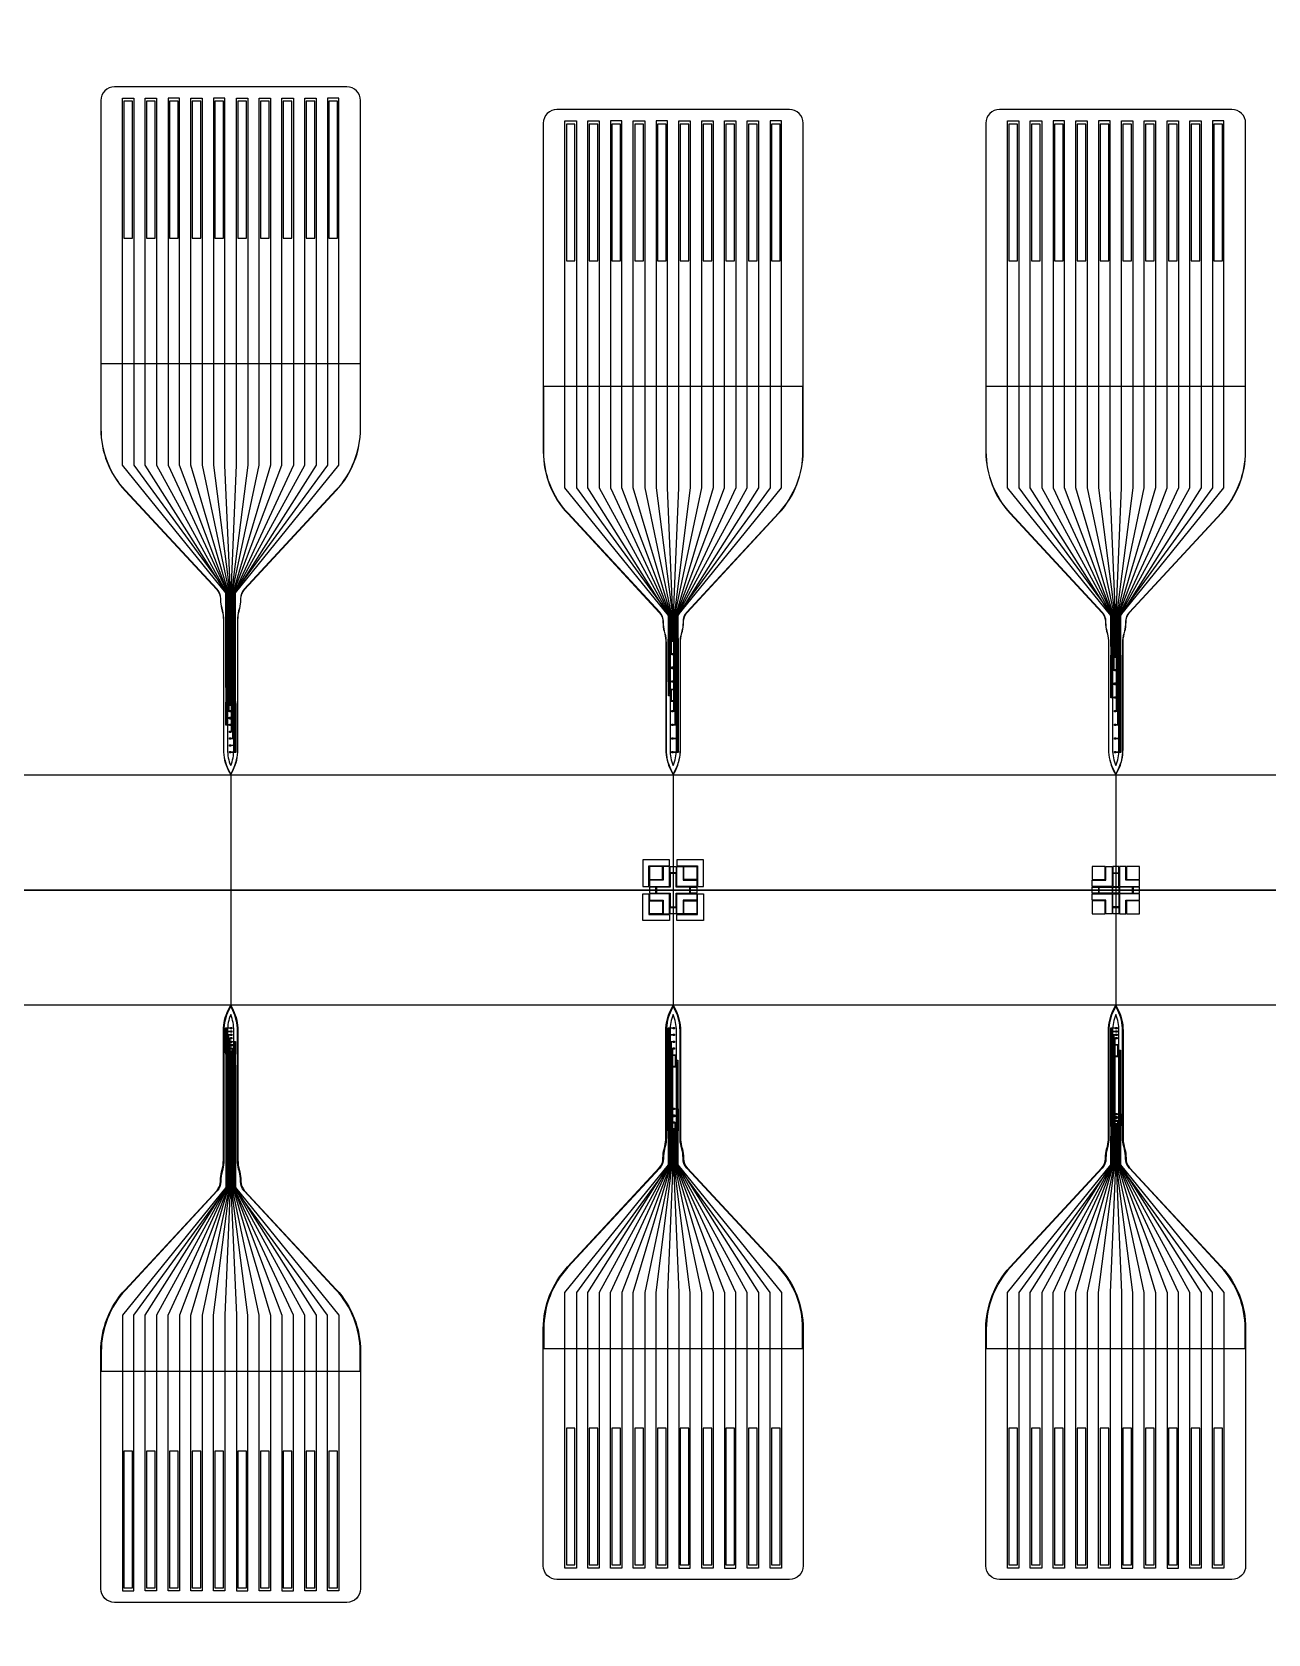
# Model space of a CAD drawing. Header units: millimetres. Extents: x 0 to 101, y 0 to 120.
# Drawn here: x 52.46 to 79.58, y 34.18 to 69.33 of the extents above; entities that cross this region are included whole.
import ezdxf

# ---------------------------------------------------------------- set-up
doc = ezdxf.new("R2010")
doc.units = ezdxf.units.MM
for name, color, linetype in [('1st Metal', 2, 'Continuous'), ('2nd Metal', 220, 'Continuous'), ('Aligner1', 191, 'Continuous'), ('Aligner2', 130, 'Continuous'), ('Aligner3', 210, 'Continuous'), ('Aligner4', 170, 'Continuous'), ('PI', 4, 'Continuous'), ('SU8', 110, 'Continuous')]:
    doc.layers.add(name, color=color, linetype=linetype)

msp = doc.modelspace()

# ---------------------------------------------------------------- linework, layer by layer
for p, q in [((56.823, 53.026), (56.823, 47.974)), ((66.533, 53.026), (66.533, 47.974)), ((76.243, 53.026), (76.243, 47.974)), ((15.863, 50.5), (85.953, 50.5))]:
    msp.add_line(p, q)
at = {"color": 242, "true_color": 0xcd2027}
msp.add_line((96.408, 50.5), (5.408, 50.5), dxfattribs=at)
msp.add_lwpolyline([(15.863, 53.026), (85.953, 53.026), (85.953, 47.974), (15.863, 47.974)], close=True)
at = {"layer": '1st Metal'}
for p, q in [((56.714, 54.551), (56.714, 54.592)), ((56.726, 54.551), (56.726, 54.592)), ((56.741, 54.551), (56.741, 54.592)), ((56.753, 54.551), (56.753, 54.592)), ((56.768, 54.551), (56.768, 54.592)), ((56.78, 54.551), (56.78, 54.592)), ((56.84, 54.551), (56.84, 54.592)), ((56.852, 54.551), (56.852, 54.592)), ((56.867, 54.551), (56.867, 54.592)), ((56.879, 54.551), (56.879, 54.592)), ((56.894, 54.551), (56.894, 54.592)), ((56.906, 54.551), (56.906, 54.592)), ((56.921, 54.551), (56.921, 54.592)), ((76.133, 46.933), (76.133, 47.48)), ((56.713, 46.974), (56.713, 46.933)), ((56.725, 46.974), (56.725, 46.933)), ((56.74, 46.974), (56.74, 46.933)), ((56.752, 46.974), (56.752, 46.933)), ((56.767, 46.974), (56.767, 46.933)), ((56.779, 46.974), (56.779, 46.933)), ((56.794, 46.974), (56.794, 46.933)), ((56.806, 46.974), (56.806, 46.933)), ((56.866, 46.974), (56.866, 46.933)), ((56.878, 46.974), (56.878, 46.933)), ((56.893, 46.974), (56.893, 46.933)), ((56.905, 46.974), (56.905, 46.933)), ((56.92, 46.974), (56.92, 46.933)), ((56.932, 46.974), (56.932, 46.933)), ((76.313, 45.493), (76.313, 45.346)), ((76.352, 45.493), (76.352, 45.346))]:
    msp.add_line(p, q, dxfattribs=at)
for points in [[(55.198, 59.826), (56.735, 57.026), (56.735, 54.651, -0.072993), (56.731, 54.622), (56.731, 54.62, 0.072993), (56.726, 54.592), (56.726, 54.132), (56.795, 54.132), (56.795, 54.141), (56.825, 54.141), (56.825, 54.111), (56.795, 54.111), (56.795, 54.12), (56.714, 54.12), (56.714, 54.592, -0.072993), (56.719, 54.62), (56.719, 54.622, 0.072993), (56.723, 54.651), (56.723, 57.026), (54.948, 59.826), (54.948, 67.876), (55.198, 67.876)], [(55.448, 59.826), (56.75, 57.026), (56.75, 54.651, -0.072993), (56.746, 54.622), (56.746, 54.62, 0.072993), (56.741, 54.592), (56.741, 54.27), (56.795, 54.27), (56.795, 54.261), (56.825, 54.261), (56.825, 54.291), (56.795, 54.291), (56.795, 54.282), (56.753, 54.282), (56.753, 54.592, -0.072993), (56.758, 54.62), (56.758, 54.622, 0.072993), (56.762, 54.651), (56.762, 57.026), (55.698, 59.826), (55.698, 67.876), (55.448, 67.876)], [(56.198, 59.826), (56.789, 57.026), (56.789, 54.651, -0.072993), (56.785, 54.622), (56.785, 54.62, 0.072993), (56.78, 54.592), (56.78, 54.432), (56.795, 54.432), (56.795, 54.441), (56.825, 54.441), (56.825, 54.411), (56.795, 54.411), (56.795, 54.42), (56.768, 54.42), (56.768, 54.592, -0.072993), (56.773, 54.62), (56.773, 54.622, 0.072993), (56.777, 54.651), (56.777, 57.026), (55.948, 59.826), (55.948, 67.876), (56.198, 67.876)], [(58.698, 59.826), (56.924, 57.026), (56.924, 54.651, 0.072993), (56.929, 54.622), (56.929, 54.62, -0.072993), (56.933, 54.592), (56.933, 53.52), (56.825, 53.52), (56.825, 53.511), (56.795, 53.511), (56.795, 53.541), (56.825, 53.541), (56.825, 53.532), (56.921, 53.532), (56.921, 54.592, 0.072993), (56.917, 54.62), (56.917, 54.622, -0.072993), (56.912, 54.651), (56.912, 57.026), (58.448, 59.826), (58.448, 67.876), (58.698, 67.876)], [(58.198, 59.826), (56.897, 57.026), (56.897, 54.651, 0.072993), (56.902, 54.622), (56.902, 54.62, -0.072993), (56.906, 54.592), (56.906, 53.67), (56.825, 53.67), (56.825, 53.661), (56.795, 53.661), (56.795, 53.691), (56.825, 53.691), (56.825, 53.682), (56.894, 53.682), (56.894, 54.592, 0.072993), (56.89, 54.62), (56.89, 54.622, -0.072993), (56.885, 54.651), (56.885, 57.026), (57.948, 59.826), (57.948, 67.876), (58.198, 67.876)], [(57.698, 59.826), (56.87, 57.026), (56.87, 54.651, 0.072993), (56.875, 54.622), (56.875, 54.62, -0.072993), (56.879, 54.592), (56.879, 53.82), (56.825, 53.82), (56.825, 53.811), (56.795, 53.811), (56.795, 53.841), (56.825, 53.841), (56.825, 53.832), (56.867, 53.832), (56.867, 54.592, 0.072993), (56.863, 54.62), (56.863, 54.622, -0.072993), (56.858, 54.651), (56.858, 57.026), (57.448, 59.826), (57.448, 67.876), (57.698, 67.876)], [(57.198, 59.826), (56.843, 57.026), (56.843, 54.651, 0.072993), (56.848, 54.622), (56.848, 54.62, -0.072993), (56.852, 54.592), (56.852, 53.97), (56.825, 53.97), (56.825, 53.961), (56.795, 53.961), (56.795, 53.991), (56.825, 53.991), (56.825, 53.982), (56.84, 53.982), (56.84, 54.592, 0.072993), (56.836, 54.62), (56.836, 54.622, -0.072993), (56.831, 54.651), (56.831, 57.026), (56.948, 59.826), (56.948, 67.876), (57.198, 67.876)], [(64.908, 59.326), (66.445, 56.526), (66.445, 56.051, -0.072993), (66.441, 56.022), (66.441, 56.02, 0.072993), (66.436, 55.992), (66.436, 55.082), (66.505, 55.082), (66.505, 55.091), (66.535, 55.091), (66.535, 55.061), (66.505, 55.061), (66.505, 55.07), (66.424, 55.07), (66.424, 55.992, -0.072993), (66.429, 56.02), (66.429, 56.022, 0.072993), (66.433, 56.051), (66.433, 56.526), (64.658, 59.326), (64.658, 67.376), (64.908, 67.376)], [(65.158, 59.326), (66.46, 56.526), (66.46, 56.051, -0.072993), (66.456, 56.022), (66.456, 56.02, 0.072993), (66.451, 55.992), (66.451, 55.37), (66.505, 55.37), (66.505, 55.361), (66.535, 55.361), (66.535, 55.391), (66.505, 55.391), (66.505, 55.382), (66.463, 55.382), (66.463, 55.992, -0.072993), (66.468, 56.02), (66.468, 56.022, 0.072993), (66.472, 56.051), (66.472, 56.526), (65.408, 59.326), (65.408, 67.376), (65.158, 67.376)], [(65.908, 59.326), (66.499, 56.526), (66.499, 56.051, -0.072993), (66.495, 56.022), (66.495, 56.02, 0.072993), (66.49, 55.992), (66.49, 55.682), (66.505, 55.682), (66.505, 55.691), (66.535, 55.691), (66.535, 55.661), (66.505, 55.661), (66.505, 55.67), (66.478, 55.67), (66.478, 55.992, -0.072993), (66.483, 56.02), (66.483, 56.022, 0.072993), (66.487, 56.051), (66.487, 56.526), (65.658, 59.326), (65.658, 67.376), (65.908, 67.376)], [(68.408, 59.326), (66.634, 56.526), (66.634, 56.051, 0.072993), (66.639, 56.022), (66.639, 56.02, -0.072993), (66.643, 55.992), (66.643, 53.52), (66.535, 53.52), (66.535, 53.511), (66.505, 53.511), (66.505, 53.541), (66.535, 53.541), (66.535, 53.532), (66.631, 53.532), (66.631, 55.992, 0.072993), (66.627, 56.02), (66.627, 56.022, -0.072993), (66.622, 56.051), (66.622, 56.526), (68.158, 59.326), (68.158, 67.376), (68.408, 67.376)], [(67.908, 59.326), (66.607, 56.526), (66.607, 56.051, 0.072993), (66.612, 56.022), (66.612, 56.02, -0.072993), (66.616, 55.992), (66.616, 53.82), (66.535, 53.82), (66.535, 53.811), (66.505, 53.811), (66.505, 53.841), (66.535, 53.841), (66.535, 53.832), (66.604, 53.832), (66.604, 55.992, 0.072993), (66.6, 56.02), (66.6, 56.022, -0.072993), (66.595, 56.051), (66.595, 56.526), (67.658, 59.326), (67.658, 67.376), (67.908, 67.376)], [(67.408, 59.326), (66.58, 56.526), (66.58, 56.051, 0.072993), (66.585, 56.022), (66.585, 56.02, -0.072993), (66.589, 55.992), (66.589, 54.12), (66.535, 54.12), (66.535, 54.111), (66.505, 54.111), (66.505, 54.141), (66.535, 54.141), (66.535, 54.132), (66.577, 54.132), (66.577, 55.992, 0.072993), (66.573, 56.02), (66.573, 56.022, -0.072993), (66.568, 56.051), (66.568, 56.526), (67.158, 59.326), (67.158, 67.376), (67.408, 67.376)], [(66.908, 59.326), (66.553, 56.526), (66.553, 56.051, 0.072993), (66.558, 56.022), (66.558, 56.02, -0.072993), (66.562, 55.992), (66.562, 54.42), (66.535, 54.42), (66.535, 54.411), (66.505, 54.411), (66.505, 54.441), (66.535, 54.441), (66.535, 54.432), (66.55, 54.432), (66.55, 55.992, 0.072993), (66.546, 56.02), (66.546, 56.022, -0.072993), (66.541, 56.051), (66.541, 56.526), (66.658, 59.326), (66.658, 67.376), (66.908, 67.376)], [(74.618, 59.326), (76.155, 56.526), (76.155, 55.701, -0.072993), (76.151, 55.672), (76.151, 55.67, 0.072993), (76.146, 55.642), (76.146, 54.732), (76.215, 54.732), (76.215, 54.741), (76.245, 54.741), (76.245, 54.711), (76.215, 54.711), (76.215, 54.72), (76.134, 54.72), (76.134, 55.642, -0.072993), (76.139, 55.67), (76.139, 55.672, 0.072993), (76.143, 55.701), (76.143, 56.526), (74.368, 59.326), (74.368, 67.376), (74.618, 67.376)], [(74.868, 59.326), (76.17, 56.526), (76.17, 55.701, -0.072993), (76.166, 55.672), (76.166, 55.67, 0.072993), (76.161, 55.642), (76.161, 55.02), (76.215, 55.02), (76.215, 55.011), (76.245, 55.011), (76.245, 55.041), (76.215, 55.041), (76.215, 55.032), (76.173, 55.032), (76.173, 55.642, -0.072993), (76.178, 55.67), (76.178, 55.672, 0.072993), (76.182, 55.701), (76.182, 56.526), (75.118, 59.326), (75.118, 67.376), (74.868, 67.376)], [(75.618, 59.326), (76.209, 56.526), (76.209, 55.701, -0.072993), (76.205, 55.672), (76.205, 55.67, 0.072993), (76.2, 55.642), (76.2, 55.332), (76.215, 55.332), (76.215, 55.341), (76.245, 55.341), (76.245, 55.311), (76.215, 55.311), (76.215, 55.32), (76.188, 55.32), (76.188, 55.642, -0.072993), (76.193, 55.67), (76.193, 55.672, 0.072993), (76.197, 55.701), (76.197, 56.526), (75.368, 59.326), (75.368, 67.376), (75.618, 67.376)], [(78.118, 59.326), (76.344, 56.526), (76.344, 55.701, 0.072993), (76.349, 55.672), (76.349, 55.67, -0.072993), (76.353, 55.642), (76.353, 53.52), (76.245, 53.52), (76.245, 53.511), (76.215, 53.511), (76.215, 53.541), (76.245, 53.541), (76.245, 53.532), (76.341, 53.532), (76.341, 55.642, 0.072993), (76.337, 55.67), (76.337, 55.672, -0.072993), (76.332, 55.701), (76.332, 56.526), (77.868, 59.326), (77.868, 67.376), (78.118, 67.376)], [(77.618, 59.326), (76.317, 56.526), (76.317, 55.701, 0.072993), (76.322, 55.672), (76.322, 55.67, -0.072993), (76.326, 55.642), (76.326, 53.82), (76.245, 53.82), (76.245, 53.811), (76.215, 53.811), (76.215, 53.841), (76.245, 53.841), (76.245, 53.832), (76.314, 53.832), (76.314, 55.642, 0.072993), (76.31, 55.67), (76.31, 55.672, -0.072993), (76.305, 55.701), (76.305, 56.526), (77.368, 59.326), (77.368, 67.376), (77.618, 67.376)], [(77.118, 59.326), (76.29, 56.526), (76.29, 55.701, 0.072993), (76.295, 55.672), (76.295, 55.67, -0.072993), (76.299, 55.642), (76.299, 54.12), (76.245, 54.12), (76.245, 54.111), (76.215, 54.111), (76.215, 54.141), (76.245, 54.141), (76.245, 54.132), (76.287, 54.132), (76.287, 55.642, 0.072993), (76.283, 55.67), (76.283, 55.672, -0.072993), (76.278, 55.701), (76.278, 56.526), (76.868, 59.326), (76.868, 67.376), (77.118, 67.376)], [(76.618, 59.326), (76.263, 56.526), (76.263, 55.701, 0.072993), (76.268, 55.672), (76.268, 55.67, -0.072993), (76.272, 55.642), (76.272, 54.42), (76.245, 54.42), (76.245, 54.411), (76.215, 54.411), (76.215, 54.441), (76.245, 54.441), (76.245, 54.432), (76.26, 54.432), (76.26, 55.642, 0.072993), (76.256, 55.67), (76.256, 55.672, -0.072993), (76.251, 55.701), (76.251, 56.526), (76.368, 59.326), (76.368, 67.376), (76.618, 67.376)], [(55.198, 39.944), (55.198, 35.124), (54.948, 35.124), (54.948, 39.944), (54.948, 41.174), (56.722, 43.974), (56.722, 46.874, 0.072993), (56.718, 46.903), (56.718, 46.905, -0.072993), (56.713, 46.933), (56.713, 47.48), (56.821, 47.48), (56.821, 47.489), (56.851, 47.489), (56.851, 47.459), (56.821, 47.459), (56.821, 47.468), (56.725, 47.468), (56.725, 46.933, 0.072993), (56.73, 46.905), (56.73, 46.903, -0.072993), (56.734, 46.874), (56.734, 43.974), (55.198, 41.174)], [(66.428, 45.203), (66.428, 45.205, -0.072993), (66.423, 45.233), (66.423, 47.48), (66.531, 47.48), (66.531, 47.489), (66.561, 47.489), (66.561, 47.459), (66.531, 47.459), (66.531, 47.468), (66.435, 47.468), (66.435, 45.233, 0.072993), (66.44, 45.205), (66.44, 45.203, -0.072993), (66.444, 45.174), (66.444, 44.474), (64.908, 41.674), (64.908, 40.444), (64.908, 35.624), (64.658, 35.624), (64.658, 40.444), (64.658, 41.674), (66.432, 44.474), (66.432, 45.174, 0.072993)], [(76.138, 45.315), (76.138, 45.317, -0.072993), (76.133, 45.346), (76.133, 47.48), (76.241, 47.48), (76.241, 47.489), (76.271, 47.489), (76.271, 47.459), (76.241, 47.459), (76.241, 47.468), (76.145, 47.468), (76.145, 45.346, 0.072993), (76.15, 45.317), (76.15, 45.315, -0.072993), (76.154, 45.286), (76.154, 44.474), (74.618, 41.674), (74.618, 40.444), (74.618, 35.624), (74.368, 35.624), (74.368, 40.444), (74.368, 41.674), (76.142, 44.474), (76.142, 45.286, 0.072993)], [(55.698, 39.944), (55.698, 35.124), (55.448, 35.124), (55.448, 39.944), (55.448, 41.174), (56.749, 43.974), (56.749, 46.874, 0.072993), (56.745, 46.903), (56.745, 46.905, -0.072993), (56.74, 46.933), (56.74, 47.405), (56.821, 47.405), (56.821, 47.414), (56.851, 47.414), (56.851, 47.384), (56.821, 47.384), (56.821, 47.393), (56.752, 47.393), (56.752, 46.933, 0.072993), (56.757, 46.905), (56.757, 46.903, -0.072993), (56.761, 46.874), (56.761, 43.974), (55.698, 41.174)], [(56.198, 39.944), (56.198, 35.124), (55.948, 35.124), (55.948, 39.944), (55.948, 41.174), (56.776, 43.974), (56.776, 46.874, 0.072993), (56.772, 46.903), (56.772, 46.905, -0.072993), (56.767, 46.933), (56.767, 47.33), (56.821, 47.33), (56.821, 47.339), (56.851, 47.339), (56.851, 47.309), (56.821, 47.309), (56.821, 47.318), (56.779, 47.318), (56.779, 46.933, 0.072993), (56.784, 46.905), (56.784, 46.903, -0.072993), (56.788, 46.874), (56.788, 43.974), (56.198, 41.174)], [(56.799, 46.903), (56.799, 46.905, -0.072993), (56.794, 46.933), (56.794, 47.255), (56.821, 47.255), (56.821, 47.264), (56.851, 47.264), (56.851, 47.234), (56.821, 47.234), (56.821, 47.243), (56.806, 47.243), (56.806, 46.933, 0.072993), (56.811, 46.905), (56.811, 46.903, -0.072993), (56.815, 46.874), (56.815, 43.974), (56.698, 41.174), (56.698, 39.944), (56.698, 35.124), (56.448, 35.124), (56.448, 39.944), (56.448, 41.174), (56.803, 43.974), (56.803, 46.874, 0.072993)], [(58.698, 39.944), (58.698, 35.124), (58.448, 35.124), (58.448, 39.944), (58.448, 41.174), (56.911, 43.974), (56.911, 46.874, -0.072993), (56.916, 46.903), (56.916, 46.905, 0.072993), (56.92, 46.933), (56.92, 47.168), (56.851, 47.168), (56.851, 47.159), (56.821, 47.159), (56.821, 47.189), (56.851, 47.189), (56.851, 47.18), (56.932, 47.18), (56.932, 46.933, -0.072993), (56.928, 46.905), (56.928, 46.903, 0.072993), (56.923, 46.874), (56.923, 43.974), (58.698, 41.174)], [(57.948, 39.944), (57.948, 35.124), (58.198, 35.124), (58.198, 39.944), (58.198, 41.174), (56.896, 43.974), (56.896, 46.874, -0.072993), (56.901, 46.903), (56.901, 46.905, 0.072993), (56.905, 46.933), (56.905, 47.105), (56.851, 47.105), (56.851, 47.114), (56.821, 47.114), (56.821, 47.084), (56.851, 47.084), (56.851, 47.093), (56.893, 47.093), (56.893, 46.933, -0.072993), (56.889, 46.905), (56.889, 46.903, 0.072993), (56.884, 46.874), (56.884, 43.974), (57.948, 41.174)], [(66.455, 45.203), (66.455, 45.205, -0.072993), (66.45, 45.233), (66.45, 47.33), (66.531, 47.33), (66.531, 47.339), (66.561, 47.339), (66.561, 47.309), (66.531, 47.309), (66.531, 47.318), (66.462, 47.318), (66.462, 45.233, 0.072993), (66.467, 45.205), (66.467, 45.203, -0.072993), (66.471, 45.174), (66.471, 44.474), (65.408, 41.674), (65.408, 40.444), (65.408, 35.624), (65.158, 35.624), (65.158, 40.444), (65.158, 41.674), (66.459, 44.474), (66.459, 45.174, 0.072993)], [(66.482, 45.203), (66.482, 45.205, -0.072993), (66.477, 45.233), (66.477, 47.18), (66.531, 47.18), (66.531, 47.189), (66.561, 47.189), (66.561, 47.159), (66.531, 47.159), (66.531, 47.168), (66.489, 47.168), (66.489, 45.233, 0.072993), (66.494, 45.205), (66.494, 45.203, -0.072993), (66.498, 45.174), (66.498, 44.474), (65.908, 41.674), (65.908, 40.444), (65.908, 35.624), (65.658, 35.624), (65.658, 40.444), (65.658, 41.674), (66.486, 44.474), (66.486, 45.174, 0.072993)], [(76.165, 45.315), (76.165, 45.317, -0.072993), (76.16, 45.346), (76.16, 47.405), (76.241, 47.405), (76.241, 47.414), (76.271, 47.414), (76.271, 47.384), (76.241, 47.384), (76.241, 47.393), (76.172, 47.393), (76.172, 45.346, 0.072993), (76.177, 45.317), (76.177, 45.315, -0.072993), (76.181, 45.286), (76.181, 44.474), (75.118, 41.674), (75.118, 40.444), (75.118, 35.624), (74.868, 35.624), (74.868, 40.444), (74.868, 41.674), (76.169, 44.474), (76.169, 45.286, 0.072993)], [(76.192, 45.315), (76.192, 45.317, -0.072993), (76.187, 45.346), (76.187, 47.33), (76.241, 47.33), (76.241, 47.339), (76.271, 47.339), (76.271, 47.309), (76.241, 47.309), (76.241, 47.318), (76.199, 47.318), (76.199, 45.346, 0.072993), (76.204, 45.317), (76.204, 45.315, -0.072993), (76.208, 45.286), (76.208, 44.474), (75.618, 41.674), (75.618, 40.444), (75.618, 35.624), (75.368, 35.624), (75.368, 40.444), (75.368, 41.674), (76.196, 44.474), (76.196, 45.286, 0.072993)], [(76.118, 40.444), (76.118, 35.624), (75.868, 35.624), (75.868, 40.444), (75.868, 41.674), (76.223, 44.474), (76.223, 45.286, 0.072993), (76.219, 45.315), (76.219, 45.317, -0.072993), (76.214, 45.346), (76.214, 47.255), (76.241, 47.255), (76.241, 47.264), (76.271, 47.264), (76.271, 47.234), (76.241, 47.234), (76.241, 47.243), (76.226, 47.243), (76.226, 45.346, 0.072993), (76.231, 45.317), (76.231, 45.315, -0.072993), (76.235, 45.286), (76.235, 44.474), (76.118, 41.674)], [(57.698, 39.944), (57.698, 35.124), (57.448, 35.124), (57.448, 39.944), (57.448, 41.174), (56.857, 43.974), (56.857, 46.874, -0.072993), (56.862, 46.903), (56.862, 46.905, 0.072993), (56.866, 46.933), (56.866, 47.018), (56.851, 47.018), (56.851, 47.009), (56.821, 47.009), (56.821, 47.039), (56.851, 47.039), (56.851, 47.03), (56.878, 47.03), (56.878, 46.933, -0.072993), (56.874, 46.905), (56.874, 46.903, 0.072993), (56.869, 46.874), (56.869, 43.974), (57.698, 41.174)], [(66.408, 40.444), (66.408, 35.624), (66.158, 35.624), (66.158, 40.444), (66.158, 41.674), (66.513, 44.474), (66.513, 45.174, 0.072993), (66.509, 45.203), (66.509, 45.205, -0.072993), (66.504, 45.233), (66.504, 47.03), (66.531, 47.03), (66.531, 47.039), (66.561, 47.039), (66.561, 47.009), (66.531, 47.009), (66.531, 47.018), (66.516, 47.018), (66.516, 45.233, 0.072993), (66.521, 45.205), (66.521, 45.203, -0.072993), (66.525, 45.174), (66.525, 44.474), (66.408, 41.674)], [(68.408, 40.444), (68.408, 35.624), (68.158, 35.624), (68.158, 40.444), (68.158, 41.674), (66.621, 44.474), (66.621, 45.174, -0.072993), (66.626, 45.203), (66.626, 45.205, 0.072993), (66.63, 45.233), (66.63, 45.693), (66.561, 45.693), (66.561, 45.684), (66.531, 45.684), (66.531, 45.714), (66.561, 45.714), (66.561, 45.705), (66.642, 45.705), (66.642, 45.233, -0.072993), (66.638, 45.205), (66.638, 45.203, 0.072993), (66.633, 45.174), (66.633, 44.474), (68.408, 41.674)], [(67.658, 40.444), (67.658, 35.624), (67.908, 35.624), (67.908, 40.444), (67.908, 41.674), (66.606, 44.474), (66.606, 45.174, -0.072993), (66.611, 45.203), (66.611, 45.205, 0.072993), (66.615, 45.233), (66.615, 45.555), (66.561, 45.555), (66.561, 45.564), (66.531, 45.564), (66.531, 45.534), (66.561, 45.534), (66.561, 45.543), (66.603, 45.543), (66.603, 45.233, -0.072993), (66.599, 45.205), (66.599, 45.203, 0.072993), (66.594, 45.174), (66.594, 44.474), (67.658, 41.674)], [(67.408, 40.444), (67.408, 35.624), (67.158, 35.624), (67.158, 40.444), (67.158, 41.674), (66.567, 44.474), (66.567, 45.174, -0.072993), (66.572, 45.203), (66.572, 45.205, 0.072993), (66.576, 45.233), (66.576, 45.393), (66.561, 45.393), (66.561, 45.384), (66.531, 45.384), (66.531, 45.414), (66.561, 45.414), (66.561, 45.405), (66.588, 45.405), (66.588, 45.233, -0.072993), (66.584, 45.205), (66.584, 45.203, 0.072993), (66.579, 45.174), (66.579, 44.474), (67.408, 41.674)], [(78.118, 40.444), (78.118, 35.624), (77.868, 35.624), (77.868, 40.444), (77.868, 41.674), (76.331, 44.474), (76.331, 45.286, -0.072993), (76.336, 45.315), (76.336, 45.317, 0.072993), (76.34, 45.346), (76.34, 45.58), (76.271, 45.58), (76.271, 45.571), (76.241, 45.571), (76.241, 45.601), (76.271, 45.601), (76.271, 45.592), (76.352, 45.592), (76.352, 45.346, -0.072993), (76.348, 45.317), (76.348, 45.315, 0.072993), (76.343, 45.286), (76.343, 44.474), (78.118, 41.674)], [(77.368, 40.444), (77.368, 35.624), (77.618, 35.624), (77.618, 40.444), (77.618, 41.674), (76.316, 44.474), (76.316, 45.286, -0.072993), (76.321, 45.315), (76.321, 45.317, 0.072993), (76.325, 45.346), (76.325, 45.517), (76.271, 45.517), (76.271, 45.526), (76.241, 45.526), (76.241, 45.496), (76.271, 45.496), (76.271, 45.505), (76.313, 45.505), (76.313, 45.346, -0.072993), (76.309, 45.317), (76.309, 45.315, 0.072993), (76.304, 45.286), (76.304, 44.474), (77.368, 41.674)], [(77.118, 40.444), (77.118, 35.624), (76.868, 35.624), (76.868, 40.444), (76.868, 41.674), (76.277, 44.474), (76.277, 45.286, -0.072993), (76.282, 45.315), (76.282, 45.317, 0.072993), (76.286, 45.346), (76.286, 45.43), (76.271, 45.43), (76.271, 45.421), (76.241, 45.421), (76.241, 45.451), (76.271, 45.451), (76.271, 45.442), (76.298, 45.442), (76.298, 45.346, -0.072993), (76.294, 45.317), (76.294, 45.315, 0.072993), (76.289, 45.286), (76.289, 44.474), (77.118, 41.674)]]:
    msp.add_lwpolyline(points, format="xyb", close=True, dxfattribs=at)
for points in [[(56.448, 59.826), (56.804, 57.026), (56.804, 54.591), (56.795, 54.591), (56.795, 54.561), (56.825, 54.561), (56.825, 54.591), (56.816, 54.591), (56.816, 57.026), (56.698, 59.826), (56.698, 67.876), (56.448, 67.876)], [(66.158, 59.326), (66.514, 56.526), (66.514, 55.991), (66.505, 55.991), (66.505, 55.961), (66.535, 55.961), (66.535, 55.991), (66.526, 55.991), (66.526, 56.526), (66.408, 59.326), (66.408, 67.376), (66.158, 67.376)], [(75.868, 59.326), (76.224, 56.526), (76.224, 55.641), (76.215, 55.641), (76.215, 55.611), (76.245, 55.611), (76.245, 55.641), (76.236, 55.641), (76.236, 56.526), (76.118, 59.326), (76.118, 67.376), (75.868, 67.376)], [(56.948, 39.944), (56.948, 35.124), (57.198, 35.124), (57.198, 39.944), (57.198, 41.174), (56.842, 43.974), (56.842, 46.934), (56.851, 46.934), (56.851, 46.964), (56.821, 46.964), (56.821, 46.934), (56.83, 46.934), (56.83, 43.974), (56.948, 41.174)], [(76.368, 40.444), (76.368, 35.624), (76.618, 35.624), (76.618, 40.444), (76.618, 41.674), (76.262, 44.474), (76.262, 45.346), (76.271, 45.346), (76.271, 45.376), (76.241, 45.376), (76.241, 45.346), (76.25, 45.346), (76.25, 44.474), (76.368, 41.674)], [(66.561, 45.234), (66.561, 45.264), (66.531, 45.264), (66.531, 45.234), (66.54, 45.234), (66.54, 44.474), (66.658, 41.674), (66.658, 40.444), (66.658, 35.624), (66.908, 35.624), (66.908, 40.444), (66.908, 41.674), (66.552, 44.474), (66.552, 45.234)]]:
    msp.add_lwpolyline(points, close=True, dxfattribs=at)
msp.add_circle((50.908, 50.5), 50.5, dxfattribs=at)
at = {"layer": '2nd Metal'}
for points in [[(54.698, 59.826), (56.743, 57.026), (56.743, 54.974), (56.773, 54.974), (56.773, 55.211), (56.873, 55.211), (56.873, 54.711), (56.773, 54.711), (56.773, 54.949), (56.718, 54.949), (56.718, 57.026), (54.448, 59.826), (54.448, 67.876), (54.698, 67.876)], [(58.948, 59.826), (56.903, 57.026), (56.903, 56.164), (56.873, 56.164), (56.873, 56.576), (56.773, 56.576), (56.773, 55.526), (56.873, 55.526), (56.873, 56.139), (56.928, 56.139), (56.928, 57.026), (59.198, 59.826), (59.198, 67.876), (58.948, 67.876)], [(64.408, 59.326), (66.453, 56.526), (66.453, 54.789), (66.483, 54.789), (66.483, 54.911), (66.583, 54.911), (66.583, 54.641), (66.483, 54.641), (66.483, 54.764), (66.428, 54.764), (66.428, 56.526), (64.158, 59.326), (64.158, 67.376), (64.408, 67.376)], [(68.658, 59.326), (66.613, 56.526), (66.613, 56.159), (66.583, 56.159), (66.583, 56.281), (66.483, 56.281), (66.483, 56.056), (66.583, 56.056), (66.583, 56.134), (66.638, 56.134), (66.638, 56.526), (68.908, 59.326), (68.908, 67.376), (68.658, 67.376)], [(74.118, 59.326), (76.163, 56.526), (76.163, 55.869), (76.193, 55.869), (76.193, 55.991), (76.293, 55.991), (76.293, 55.721), (76.193, 55.721), (76.193, 55.844), (76.138, 55.844), (76.138, 56.526), (73.868, 59.326), (73.868, 67.376), (74.118, 67.376)], [(78.368, 59.326), (76.323, 56.526), (76.323, 56.169), (76.293, 56.169), (76.293, 56.291), (76.193, 56.291), (76.193, 56.021), (76.293, 56.021), (76.293, 56.144), (76.348, 56.144), (76.348, 56.526), (78.618, 59.326), (78.618, 67.376), (78.368, 67.376)], [(78.368, 40.444), (78.368, 41.674), (76.323, 44.474), (76.323, 46.966), (76.293, 46.966), (76.293, 46.844), (76.193, 46.844), (76.193, 47.114), (76.293, 47.114), (76.293, 46.991), (76.348, 46.991), (76.348, 44.474), (78.618, 41.674), (78.618, 40.444), (78.618, 35.624), (78.368, 35.624)], [(59.198, 39.944), (59.198, 35.124), (58.948, 35.124), (58.948, 39.944), (58.948, 41.174), (56.903, 43.974), (56.903, 46.636), (56.873, 46.636), (56.873, 46.514), (56.773, 46.514), (56.773, 46.784), (56.873, 46.784), (56.873, 46.661), (56.928, 46.661), (56.928, 43.974), (59.198, 41.174)], [(68.908, 35.624), (68.658, 35.624), (68.658, 40.444), (68.658, 41.674), (66.613, 44.474), (66.613, 46.741), (66.583, 46.741), (66.583, 46.619), (66.483, 46.619), (66.483, 46.889), (66.583, 46.889), (66.583, 46.766), (66.638, 46.766), (66.638, 44.474), (68.908, 41.674), (68.908, 40.444)], [(54.698, 35.124), (54.698, 39.944), (54.698, 41.174), (56.743, 43.974), (56.743, 44.836), (56.773, 44.836), (56.773, 44.424), (56.873, 44.424), (56.873, 45.474), (56.773, 45.474), (56.773, 44.861), (56.718, 44.861), (56.718, 43.974), (54.448, 41.174), (54.448, 39.944), (54.448, 35.124)], [(64.408, 41.674), (64.408, 40.444), (64.408, 35.624), (64.158, 35.624), (64.158, 40.444), (64.158, 41.674), (66.428, 44.474), (66.428, 44.991), (66.483, 44.991), (66.483, 45.114), (66.583, 45.114), (66.583, 44.844), (66.483, 44.844), (66.483, 44.966), (66.453, 44.966), (66.453, 44.474)], [(76.138, 45.104), (76.193, 45.104), (76.193, 45.226), (76.293, 45.226), (76.293, 44.956), (76.193, 44.956), (76.193, 45.079), (76.163, 45.079), (76.163, 44.474), (74.118, 41.674), (74.118, 40.444), (74.118, 35.624), (73.868, 35.624), (73.868, 40.444), (73.868, 41.674), (76.138, 44.474)]]:
    msp.add_lwpolyline(points, close=True, dxfattribs=at)
at = {"layer": 'Aligner1'}
for points in [[(76.176, 50.882), (76.311, 50.882), (76.311, 51.017), (76.243, 51.017), (76.176, 51.017)], [(66.166, 50.432), (66.466, 50.432), (66.466, 50.132), (66.601, 50.132), (66.601, 50.432), (66.901, 50.432), (66.901, 50.567), (66.601, 50.567), (66.601, 50.868), (66.466, 50.868), (66.466, 50.567), (66.166, 50.567)], [(75.861, 50.432), (75.726, 50.432), (75.726, 50.567), (75.861, 50.567)], [(76.176, 50.567), (76.311, 50.567), (76.311, 50.432), (76.176, 50.432)], [(76.626, 50.432), (76.761, 50.432), (76.761, 50.567), (76.626, 50.567)], [(76.311, 50.117), (76.311, 49.982), (76.176, 49.982), (76.176, 50.117)]]:
    msp.add_lwpolyline(points, close=True, dxfattribs=at)
at = {"layer": 'Aligner2'}
for points in [[(66.016, 50.582), (66.451, 50.582), (66.451, 51.017), (66.316, 51.017), (66.316, 50.717), (66.016, 50.717)], [(67.051, 50.582), (66.616, 50.582), (66.616, 51.017), (66.751, 51.017), (66.751, 50.717), (67.051, 50.717)], [(76.311, 50.868), (76.176, 50.868), (76.176, 50.582), (76.311, 50.582)], [(66.451, 49.982), (66.451, 50.417), (66.016, 50.417), (66.016, 50.282), (66.316, 50.282), (66.316, 49.982)], [(67.051, 50.282), (66.751, 50.282), (66.751, 49.982), (66.616, 49.982), (66.616, 50.417), (67.051, 50.417)], [(76.161, 50.432), (75.876, 50.432), (75.876, 50.567), (76.161, 50.567)], [(76.311, 50.132), (76.176, 50.132), (76.176, 50.417), (76.311, 50.417)], [(76.326, 50.567), (76.326, 50.432), (76.611, 50.432), (76.611, 50.567)]]:
    msp.add_lwpolyline(points, close=True, dxfattribs=at)
at = {"layer": 'Aligner3'}
for points in [[(66.016, 51.017), (66.016, 50.732), (66.301, 50.732), (66.301, 51.017)], [(66.466, 50.882), (66.466, 51.017), (66.601, 51.017), (66.601, 50.882)], [(67.051, 51.017), (67.051, 50.732), (66.766, 50.732), (66.766, 51.017)], [(76.026, 51.017), (76.161, 51.017), (76.161, 50.582), (75.726, 50.582), (75.726, 50.717), (76.026, 50.717)], [(76.761, 50.582), (76.761, 50.717), (76.461, 50.717), (76.461, 51.017), (76.326, 51.017), (76.326, 50.582)], [(66.151, 50.567), (66.016, 50.567), (66.016, 50.432), (66.151, 50.432)], [(66.016, 49.982), (66.016, 50.267), (66.301, 50.267), (66.301, 49.982)], [(67.051, 49.982), (66.766, 49.982), (66.766, 50.267), (67.051, 50.267)], [(66.916, 50.567), (67.051, 50.567), (67.051, 50.432), (66.916, 50.432)], [(76.161, 49.982), (76.026, 49.982), (76.026, 50.282), (75.726, 50.282), (75.726, 50.417), (76.161, 50.417)], [(76.326, 49.982), (76.461, 49.982), (76.461, 50.282), (76.761, 50.282), (76.761, 50.417), (76.326, 50.417)], [(66.533, 49.982), (66.466, 49.982), (66.466, 50.117), (66.601, 50.117), (66.601, 49.982)]]:
    msp.add_lwpolyline(points, close=True, dxfattribs=at)
at = {"layer": 'Aligner4'}
for points in [[(66.001, 50.582), (66.001, 51.032), (66.451, 51.032), (66.451, 51.167), (65.866, 51.167), (65.866, 50.582)], [(67.201, 51.167), (66.616, 51.167), (66.616, 51.032), (67.066, 51.032), (67.066, 50.582), (67.201, 50.582)], [(66.001, 50.417), (66.001, 49.967), (66.451, 49.967), (66.451, 49.832), (65.866, 49.832), (65.866, 50.417)], [(67.201, 49.832), (66.616, 49.832), (66.616, 49.967), (67.066, 49.967), (67.066, 50.417), (67.201, 50.417)]]:
    msp.add_lwpolyline(points, close=True, dxfattribs=at)
for points in [[(75.726, 50.732), (76.011, 50.732), (76.011, 51.017), (75.726, 51.017), (75.726, 50.732)], [(76.476, 50.732), (76.761, 50.732), (76.761, 51.017), (76.476, 51.017), (76.476, 50.732)], [(75.726, 49.982), (76.011, 49.982), (76.011, 50.267), (75.726, 50.267), (75.726, 49.982)], [(76.476, 49.982), (76.761, 49.982), (76.761, 50.267), (76.476, 50.267), (76.476, 49.982)]]:
    msp.add_lwpolyline(points, dxfattribs=at)
at = {"layer": 'PI'}
for points in [[(53.973, 67.826), (53.973, 60.62, 0.189272), (54.508, 59.26), (56.518, 57.094, -0.189272), (56.598, 56.89), (56.598, 56.875, 0.063678), (56.623, 56.681), (56.639, 56.622, -0.063678), (56.663, 56.428), (56.663, 53.582, 0.116434), (56.769, 53.135), (56.823, 53.026), (56.878, 53.135, 0.116434), (56.983, 53.582), (56.983, 56.428, -0.063678), (57.008, 56.622), (57.024, 56.681, 0.063678), (57.048, 56.875), (57.048, 56.89, -0.188939), (57.128, 57.094), (59.141, 59.267, 0.188939), (59.673, 60.626), (59.673, 67.826, 0.414214), (59.373, 68.126), (54.273, 68.126, 0.414214)], [(63.683, 67.326), (63.683, 60.12, 0.189272), (64.218, 58.76), (66.228, 56.594, -0.189272), (66.308, 56.39), (66.308, 56.375, 0.063678), (66.333, 56.181), (66.349, 56.122, -0.063678), (66.373, 55.928), (66.373, 53.582, 0.116434), (66.479, 53.135), (66.533, 53.026), (66.588, 53.135, 0.116434), (66.693, 53.582), (66.693, 55.928, -0.063678), (66.718, 56.122), (66.734, 56.181, 0.063678), (66.758, 56.375), (66.758, 56.39, -0.188939), (66.838, 56.594), (68.851, 58.767, 0.188939), (69.383, 60.126), (69.383, 67.326, 0.414214), (69.083, 67.626), (63.983, 67.626, 0.414214)], [(73.393, 67.326), (73.393, 60.12, 0.189272), (73.928, 58.76), (75.938, 56.594, -0.189272), (76.018, 56.39), (76.018, 56.375, 0.063678), (76.043, 56.181), (76.059, 56.122, -0.063678), (76.083, 55.928), (76.083, 53.582, 0.116434), (76.189, 53.135), (76.243, 53.026), (76.298, 53.135, 0.116434), (76.403, 53.582), (76.403, 55.928, -0.063678), (76.428, 56.122), (76.444, 56.181, 0.063678), (76.468, 56.375), (76.468, 56.39, -0.188939), (76.548, 56.594), (78.561, 58.767, 0.188939), (79.093, 60.126), (79.093, 67.326, 0.414214), (78.793, 67.626), (73.693, 67.626, 0.414214)], [(57.048, 44.11, 0.189272), (57.128, 43.906), (59.139, 41.74, -0.189272), (59.673, 40.38), (59.673, 35.174, -0.414214), (59.373, 34.874), (54.273, 34.874, -0.414214), (53.973, 35.174), (53.973, 40.374, -0.188939), (54.506, 41.733), (56.518, 43.906, 0.188939), (56.598, 44.11), (56.598, 44.125, -0.063678), (56.623, 44.319), (56.639, 44.378, 0.063678), (56.663, 44.572), (56.663, 47.418, -0.116434), (56.769, 47.865), (56.823, 47.974), (56.878, 47.865, -0.116434), (56.983, 47.418), (56.983, 44.572, 0.063678), (57.008, 44.378), (57.024, 44.319, -0.063678), (57.048, 44.125)], [(66.758, 44.61, 0.189272), (66.838, 44.406), (68.849, 42.24, -0.189272), (69.383, 40.88), (69.383, 35.674, -0.414214), (69.083, 35.374), (63.983, 35.374, -0.414214), (63.683, 35.674), (63.683, 40.874, -0.188939), (64.216, 42.233), (66.228, 44.406, 0.188939), (66.308, 44.61), (66.308, 44.625, -0.063678), (66.333, 44.819), (66.349, 44.878, 0.063678), (66.373, 45.072), (66.373, 47.418, -0.116434), (66.479, 47.865), (66.533, 47.974), (66.588, 47.865, -0.116434), (66.693, 47.418), (66.693, 45.072, 0.063678), (66.718, 44.878), (66.734, 44.819, -0.063678), (66.758, 44.625)], [(76.468, 44.61, 0.189272), (76.548, 44.406), (78.559, 42.24, -0.189272), (79.093, 40.88), (79.093, 35.674, -0.414214), (78.793, 35.374), (73.693, 35.374, -0.414214), (73.393, 35.674), (73.393, 40.874, -0.188939), (73.926, 42.233), (75.938, 44.406, 0.188939), (76.018, 44.61), (76.018, 44.625, -0.063678), (76.043, 44.819), (76.059, 44.878, 0.063678), (76.083, 45.072), (76.083, 47.418, -0.116434), (76.189, 47.865), (76.243, 47.974), (76.298, 47.865, -0.116434), (76.403, 47.418), (76.403, 45.072, 0.063678), (76.428, 44.878), (76.444, 44.819, -0.063678), (76.468, 44.625)]]:
    msp.add_lwpolyline(points, format="xyb", close=True, dxfattribs=at)
for points in [[(54.668, 67.806), (54.478, 67.806), (54.478, 64.806), (54.668, 64.806)], [(55.168, 67.806), (54.978, 67.806), (54.978, 64.806), (55.168, 64.806)], [(55.668, 67.806), (55.478, 67.806), (55.478, 64.806), (55.668, 64.806)], [(56.168, 67.806), (55.978, 67.806), (55.978, 64.806), (56.168, 64.806)], [(56.668, 67.806), (56.478, 67.806), (56.478, 64.806), (56.668, 64.806)], [(57.168, 67.806), (56.978, 67.806), (56.978, 64.806), (57.168, 64.806)], [(57.668, 67.806), (57.478, 67.806), (57.478, 64.806), (57.668, 64.806)], [(58.168, 67.806), (57.978, 67.806), (57.978, 64.806), (58.168, 64.806)], [(58.668, 67.806), (58.478, 67.806), (58.478, 64.806), (58.668, 64.806)], [(59.168, 67.806), (58.978, 67.806), (58.978, 64.806), (59.168, 64.806)], [(64.378, 67.306), (64.188, 67.306), (64.188, 64.306), (64.378, 64.306)], [(64.878, 67.306), (64.688, 67.306), (64.688, 64.306), (64.878, 64.306)], [(65.378, 67.306), (65.188, 67.306), (65.188, 64.306), (65.378, 64.306)], [(65.878, 67.306), (65.688, 67.306), (65.688, 64.306), (65.878, 64.306)], [(66.378, 67.306), (66.188, 67.306), (66.188, 64.306), (66.378, 64.306)], [(66.878, 67.306), (66.688, 67.306), (66.688, 64.306), (66.878, 64.306)], [(67.378, 67.306), (67.188, 67.306), (67.188, 64.306), (67.378, 64.306)], [(67.878, 67.306), (67.688, 67.306), (67.688, 64.306), (67.878, 64.306)], [(68.378, 67.306), (68.188, 67.306), (68.188, 64.306), (68.378, 64.306)], [(68.878, 67.306), (68.688, 67.306), (68.688, 64.306), (68.878, 64.306)], [(74.088, 67.306), (73.898, 67.306), (73.898, 64.306), (74.088, 64.306)], [(74.588, 67.306), (74.398, 67.306), (74.398, 64.306), (74.588, 64.306)], [(75.088, 67.306), (74.898, 67.306), (74.898, 64.306), (75.088, 64.306)], [(75.588, 67.306), (75.398, 67.306), (75.398, 64.306), (75.588, 64.306)], [(76.088, 67.306), (75.898, 67.306), (75.898, 64.306), (76.088, 64.306)], [(76.588, 67.306), (76.398, 67.306), (76.398, 64.306), (76.588, 64.306)], [(77.088, 67.306), (76.898, 67.306), (76.898, 64.306), (77.088, 64.306)], [(77.588, 67.306), (77.398, 67.306), (77.398, 64.306), (77.588, 64.306)], [(78.088, 67.306), (77.898, 67.306), (77.898, 64.306), (78.088, 64.306)], [(78.588, 67.306), (78.398, 67.306), (78.398, 64.306), (78.588, 64.306)], [(56.863, 56.566), (56.783, 56.566), (56.783, 55.536), (56.863, 55.536)], [(66.573, 56.066), (66.573, 56.271), (66.493, 56.271), (66.493, 56.066)], [(76.283, 56.031), (76.283, 56.281), (76.203, 56.281), (76.203, 56.031)], [(66.53, 55.986), (66.53, 55.966), (66.51, 55.966), (66.51, 55.986)], [(76.283, 55.981), (76.283, 55.731), (76.203, 55.731), (76.203, 55.981)], [(66.53, 55.686), (66.53, 55.666), (66.51, 55.666), (66.51, 55.686)], [(76.24, 55.636), (76.24, 55.616), (76.22, 55.616), (76.22, 55.636)], [(56.863, 54.721), (56.783, 54.721), (56.783, 55.201), (56.863, 55.201)], [(66.53, 55.386), (66.53, 55.366), (66.51, 55.366), (66.51, 55.386)], [(76.24, 55.336), (76.24, 55.316), (76.22, 55.316), (76.22, 55.336)], [(66.573, 54.901), (66.573, 54.651), (66.493, 54.651), (66.493, 54.901)], [(66.53, 55.086), (66.53, 55.066), (66.51, 55.066), (66.51, 55.086)], [(76.24, 55.036), (76.24, 55.016), (76.22, 55.016), (76.22, 55.036)], [(56.82, 54.586), (56.82, 54.566), (56.8, 54.566), (56.8, 54.586)], [(76.24, 54.736), (76.24, 54.716), (76.22, 54.716), (76.22, 54.736)], [(56.82, 54.436), (56.82, 54.416), (56.8, 54.416), (56.8, 54.436)], [(56.82, 54.286), (56.82, 54.266), (56.8, 54.266), (56.8, 54.286)], [(56.82, 54.136), (56.82, 54.116), (56.8, 54.116), (56.8, 54.136)], [(66.53, 54.436), (66.53, 54.416), (66.51, 54.416), (66.51, 54.436)], [(66.53, 54.136), (66.53, 54.116), (66.51, 54.116), (66.51, 54.136)], [(76.24, 54.436), (76.24, 54.416), (76.22, 54.416), (76.22, 54.436)], [(76.24, 54.136), (76.24, 54.116), (76.22, 54.116), (76.22, 54.136)], [(56.82, 53.986), (56.82, 53.966), (56.8, 53.966), (56.8, 53.986)], [(56.82, 53.836), (56.82, 53.816), (56.8, 53.816), (56.8, 53.836)], [(66.53, 53.836), (66.53, 53.816), (66.51, 53.816), (66.51, 53.836)], [(76.24, 53.836), (76.24, 53.816), (76.22, 53.816), (76.22, 53.836)], [(56.82, 53.686), (56.82, 53.666), (56.8, 53.666), (56.8, 53.686)], [(56.82, 53.536), (56.82, 53.516), (56.8, 53.516), (56.8, 53.536)], [(66.53, 53.536), (66.53, 53.516), (66.51, 53.516), (66.51, 53.536)], [(76.24, 53.536), (76.24, 53.516), (76.22, 53.516), (76.22, 53.536)], [(56.83, 47.468), (56.83, 47.48), (56.842, 47.48), (56.842, 47.468)], [(66.54, 47.468), (66.54, 47.48), (66.552, 47.48), (66.552, 47.468)], [(76.25, 47.468), (76.25, 47.48), (76.262, 47.48), (76.262, 47.468)], [(56.83, 47.393), (56.83, 47.405), (56.842, 47.405), (56.842, 47.393)], [(56.83, 47.318), (56.83, 47.33), (56.842, 47.33), (56.842, 47.318)], [(56.83, 47.243), (56.83, 47.255), (56.842, 47.255), (56.842, 47.243)], [(56.83, 47.168), (56.83, 47.18), (56.842, 47.18), (56.842, 47.168)], [(56.83, 47.093), (56.83, 47.105), (56.842, 47.105), (56.842, 47.093)], [(66.54, 47.318), (66.54, 47.33), (66.552, 47.33), (66.552, 47.318)], [(66.54, 47.168), (66.54, 47.18), (66.552, 47.18), (66.552, 47.168)], [(76.203, 47.104), (76.283, 47.104), (76.283, 46.854), (76.203, 46.854)], [(76.25, 47.393), (76.25, 47.405), (76.262, 47.405), (76.262, 47.393)], [(76.25, 47.318), (76.25, 47.33), (76.262, 47.33), (76.262, 47.318)], [(76.25, 47.243), (76.25, 47.255), (76.262, 47.255), (76.262, 47.243)], [(56.783, 46.524), (56.783, 46.774), (56.863, 46.774), (56.863, 46.524)], [(56.83, 47.018), (56.83, 47.03), (56.842, 47.03), (56.842, 47.018)], [(56.83, 46.943), (56.83, 46.955), (56.842, 46.955), (56.842, 46.943)], [(66.493, 46.629), (66.493, 46.879), (66.573, 46.879), (66.573, 46.629)], [(66.54, 47.018), (66.54, 47.03), (66.552, 47.03), (66.552, 47.018)], [(66.54, 45.693), (66.54, 45.705), (66.552, 45.705), (66.552, 45.693)], [(56.783, 44.434), (56.863, 44.434), (56.863, 45.464), (56.783, 45.464)], [(66.54, 45.543), (66.54, 45.555), (66.552, 45.555), (66.552, 45.543)], [(66.54, 45.393), (66.54, 45.405), (66.552, 45.405), (66.552, 45.393)], [(76.25, 45.58), (76.25, 45.592), (76.262, 45.592), (76.262, 45.58)], [(76.25, 45.505), (76.25, 45.517), (76.262, 45.517), (76.262, 45.505)], [(76.25, 45.43), (76.25, 45.442), (76.262, 45.442), (76.262, 45.43)], [(76.25, 45.355), (76.25, 45.367), (76.262, 45.367), (76.262, 45.355)], [(66.493, 45.104), (66.573, 45.104), (66.573, 44.854), (66.493, 44.854)], [(66.54, 45.243), (66.54, 45.255), (66.552, 45.255), (66.552, 45.243)], [(76.203, 45.216), (76.283, 45.216), (76.283, 44.966), (76.203, 44.966)], [(64.378, 35.694), (64.378, 38.694), (64.188, 38.694), (64.188, 35.694)], [(64.878, 35.694), (64.878, 38.694), (64.688, 38.694), (64.688, 35.694)], [(65.378, 35.694), (65.378, 38.694), (65.188, 38.694), (65.188, 35.694)], [(65.878, 35.694), (65.878, 38.694), (65.688, 38.694), (65.688, 35.694)], [(66.378, 35.694), (66.378, 38.694), (66.188, 38.694), (66.188, 35.694)], [(66.878, 35.694), (66.878, 38.694), (66.688, 38.694), (66.688, 35.694)], [(67.378, 35.694), (67.378, 38.694), (67.188, 38.694), (67.188, 35.694)], [(67.878, 35.694), (67.878, 38.694), (67.688, 38.694), (67.688, 35.694)], [(68.378, 35.694), (68.378, 38.694), (68.188, 38.694), (68.188, 35.694)], [(68.878, 35.694), (68.878, 38.694), (68.688, 38.694), (68.688, 35.694)], [(74.088, 35.694), (74.088, 38.694), (73.898, 38.694), (73.898, 35.694)], [(74.588, 35.694), (74.588, 38.694), (74.398, 38.694), (74.398, 35.694)], [(75.088, 35.694), (75.088, 38.694), (74.898, 38.694), (74.898, 35.694)], [(75.588, 35.694), (75.588, 38.694), (75.398, 38.694), (75.398, 35.694)], [(76.088, 35.694), (76.088, 38.694), (75.898, 38.694), (75.898, 35.694)], [(76.588, 35.694), (76.588, 38.694), (76.398, 38.694), (76.398, 35.694)], [(77.088, 35.694), (77.088, 38.694), (76.898, 38.694), (76.898, 35.694)], [(77.588, 35.694), (77.588, 38.694), (77.398, 38.694), (77.398, 35.694)], [(78.088, 35.694), (78.088, 38.694), (77.898, 38.694), (77.898, 35.694)], [(78.588, 35.694), (78.588, 38.694), (78.398, 38.694), (78.398, 35.694)], [(54.668, 35.194), (54.668, 38.194), (54.478, 38.194), (54.478, 35.194)], [(55.168, 35.194), (55.168, 38.194), (54.978, 38.194), (54.978, 35.194)], [(55.668, 35.194), (55.668, 38.194), (55.478, 38.194), (55.478, 35.194)], [(56.168, 35.194), (56.168, 38.194), (55.978, 38.194), (55.978, 35.194)], [(56.668, 35.194), (56.668, 38.194), (56.478, 38.194), (56.478, 35.194)], [(57.168, 35.194), (57.168, 38.194), (56.978, 38.194), (56.978, 35.194)], [(57.668, 35.194), (57.668, 38.194), (57.478, 38.194), (57.478, 35.194)], [(58.168, 35.194), (58.168, 38.194), (57.978, 38.194), (57.978, 35.194)], [(58.668, 35.194), (58.668, 38.194), (58.478, 38.194), (58.478, 35.194)], [(59.168, 35.194), (59.168, 38.194), (58.978, 38.194), (58.978, 35.194)]]:
    msp.add_lwpolyline(points, close=True, dxfattribs=at)
at = {"layer": 'SU8'}
for p, q in [((56.823, 56.726), (56.823, 56.726)), ((66.533, 56.426), (66.533, 56.426)), ((76.243, 56.376), (76.243, 56.376)), ((73.403, 40.444), (73.403, 40.444))]:
    msp.add_line(p, q, dxfattribs=at)
for points in [[(56.526, 57.101), (54.515, 59.267, -0.189272), (53.983, 60.62), (53.983, 62.056), (59.663, 62.056), (59.663, 60.626, -0.188939), (59.133, 59.274), (57.121, 57.101, 0.188939), (57.038, 56.89), (57.038, 56.875, -0.063678), (57.014, 56.684), (56.998, 56.624, 0.063678), (56.973, 56.428), (56.973, 53.582, -0.116434), (56.869, 53.14), (56.823, 53.049), (56.778, 53.14, -0.116434), (56.673, 53.582), (56.673, 56.428, 0.063678), (56.648, 56.624), (56.633, 56.684, -0.063678), (56.608, 56.875), (56.608, 56.89, 0.189272)], [(66.236, 56.601), (64.225, 58.767, -0.189272), (63.693, 60.12), (63.693, 61.556), (69.373, 61.556), (69.373, 60.126, -0.188939), (68.843, 58.774), (66.831, 56.601, 0.188939), (66.748, 56.39), (66.748, 56.375, -0.063678), (66.724, 56.184), (66.708, 56.124, 0.063678), (66.683, 55.928), (66.683, 53.582, -0.116434), (66.579, 53.14), (66.533, 53.049), (66.488, 53.14, -0.116434), (66.383, 53.582), (66.383, 55.928, 0.063678), (66.358, 56.124), (66.343, 56.184, -0.063678), (66.318, 56.375), (66.318, 56.39, 0.189272)], [(75.946, 56.601), (73.935, 58.767, -0.189272), (73.403, 60.12), (73.403, 61.556), (79.083, 61.556), (79.083, 60.126, -0.188939), (78.553, 58.774), (76.541, 56.601, 0.188939), (76.458, 56.39), (76.458, 56.375, -0.063678), (76.434, 56.184), (76.418, 56.124, 0.063678), (76.393, 55.928), (76.393, 53.582, -0.116434), (76.289, 53.14), (76.243, 53.049), (76.198, 53.14, -0.116434), (76.093, 53.582), (76.093, 55.928, 0.063678), (76.068, 56.124), (76.053, 56.184, -0.063678), (76.028, 56.375), (76.028, 56.39, 0.189272)], [(56.823, 56.726, 0.414214), (56.753, 56.656), (56.753, 53.582, 0.09902), (56.823, 53.232, 0.09902), (56.893, 53.582), (56.893, 56.656, 0.414214)], [(66.533, 56.426, 0.414214), (66.463, 56.356), (66.463, 53.582, 0.09902), (66.533, 53.232, 0.09902), (66.603, 53.582), (66.603, 56.356, 0.414214)], [(76.243, 56.376, 0.414214), (76.173, 56.306), (76.173, 53.582, 0.09902), (76.243, 53.232, 0.09902), (76.313, 53.582), (76.313, 56.306, 0.414214)], [(59.132, 41.733), (57.121, 43.899, -0.189272), (57.038, 44.11), (57.038, 44.125, 0.063678), (57.014, 44.316), (56.998, 44.376, -0.063678), (56.973, 44.572), (56.973, 47.418, 0.116434), (56.869, 47.86), (56.823, 47.951), (56.778, 47.86, 0.116434), (56.673, 47.418), (56.673, 44.572, -0.063678), (56.648, 44.376), (56.633, 44.316, 0.063678), (56.608, 44.125), (56.608, 44.11, -0.188939), (56.526, 43.899), (54.513, 41.726, 0.188939), (53.983, 40.374), (53.983, 39.944), (59.663, 39.944), (59.663, 40.38, 0.189272)], [(68.842, 42.233), (66.831, 44.399, -0.189272), (66.748, 44.61), (66.748, 44.625, 0.063678), (66.724, 44.816), (66.708, 44.876, -0.063678), (66.683, 45.072), (66.683, 47.418, 0.116434), (66.579, 47.86), (66.533, 47.951), (66.488, 47.86, 0.116434), (66.383, 47.418), (66.383, 45.072, -0.063678), (66.358, 44.876), (66.343, 44.816, 0.063678), (66.318, 44.625), (66.318, 44.61, -0.188939), (66.236, 44.399), (64.223, 42.226, 0.188939), (63.693, 40.874), (63.693, 40.444), (69.373, 40.444), (69.373, 40.88, 0.189272)], [(78.552, 42.233), (76.541, 44.399, -0.189272), (76.458, 44.61), (76.458, 44.625, 0.063678), (76.434, 44.816), (76.418, 44.876, -0.063678), (76.393, 45.072), (76.393, 47.418, 0.116434), (76.289, 47.86), (76.243, 47.951), (76.198, 47.86, 0.116434), (76.093, 47.418), (76.093, 45.072, -0.063678), (76.068, 44.876), (76.053, 44.816, 0.063678), (76.028, 44.625), (76.028, 44.61, -0.188939), (75.946, 44.399), (73.933, 42.226, 0.188939), (73.403, 40.874), (73.403, 40.444), (79.083, 40.444), (79.083, 40.88, 0.189272)], [(56.753, 47.418), (56.753, 44.344, 1), (56.893, 44.344), (56.893, 47.418, 0.09902), (56.823, 47.768, 0.09902)], [(66.463, 47.418), (66.463, 44.794, 1), (66.603, 44.794), (66.603, 47.418, 0.09902), (66.533, 47.768, 0.09902)], [(76.173, 47.418), (76.173, 44.894, 1), (76.313, 44.894), (76.313, 47.418, 0.09902), (76.243, 47.768, 0.09902)]]:
    msp.add_lwpolyline(points, format="xyb", close=True, dxfattribs=at)
for radius in [50.5, 45.5]:
    msp.add_circle((50.908, 50.5), radius, dxfattribs=at)

doc.saveas('drawing.dxf')
